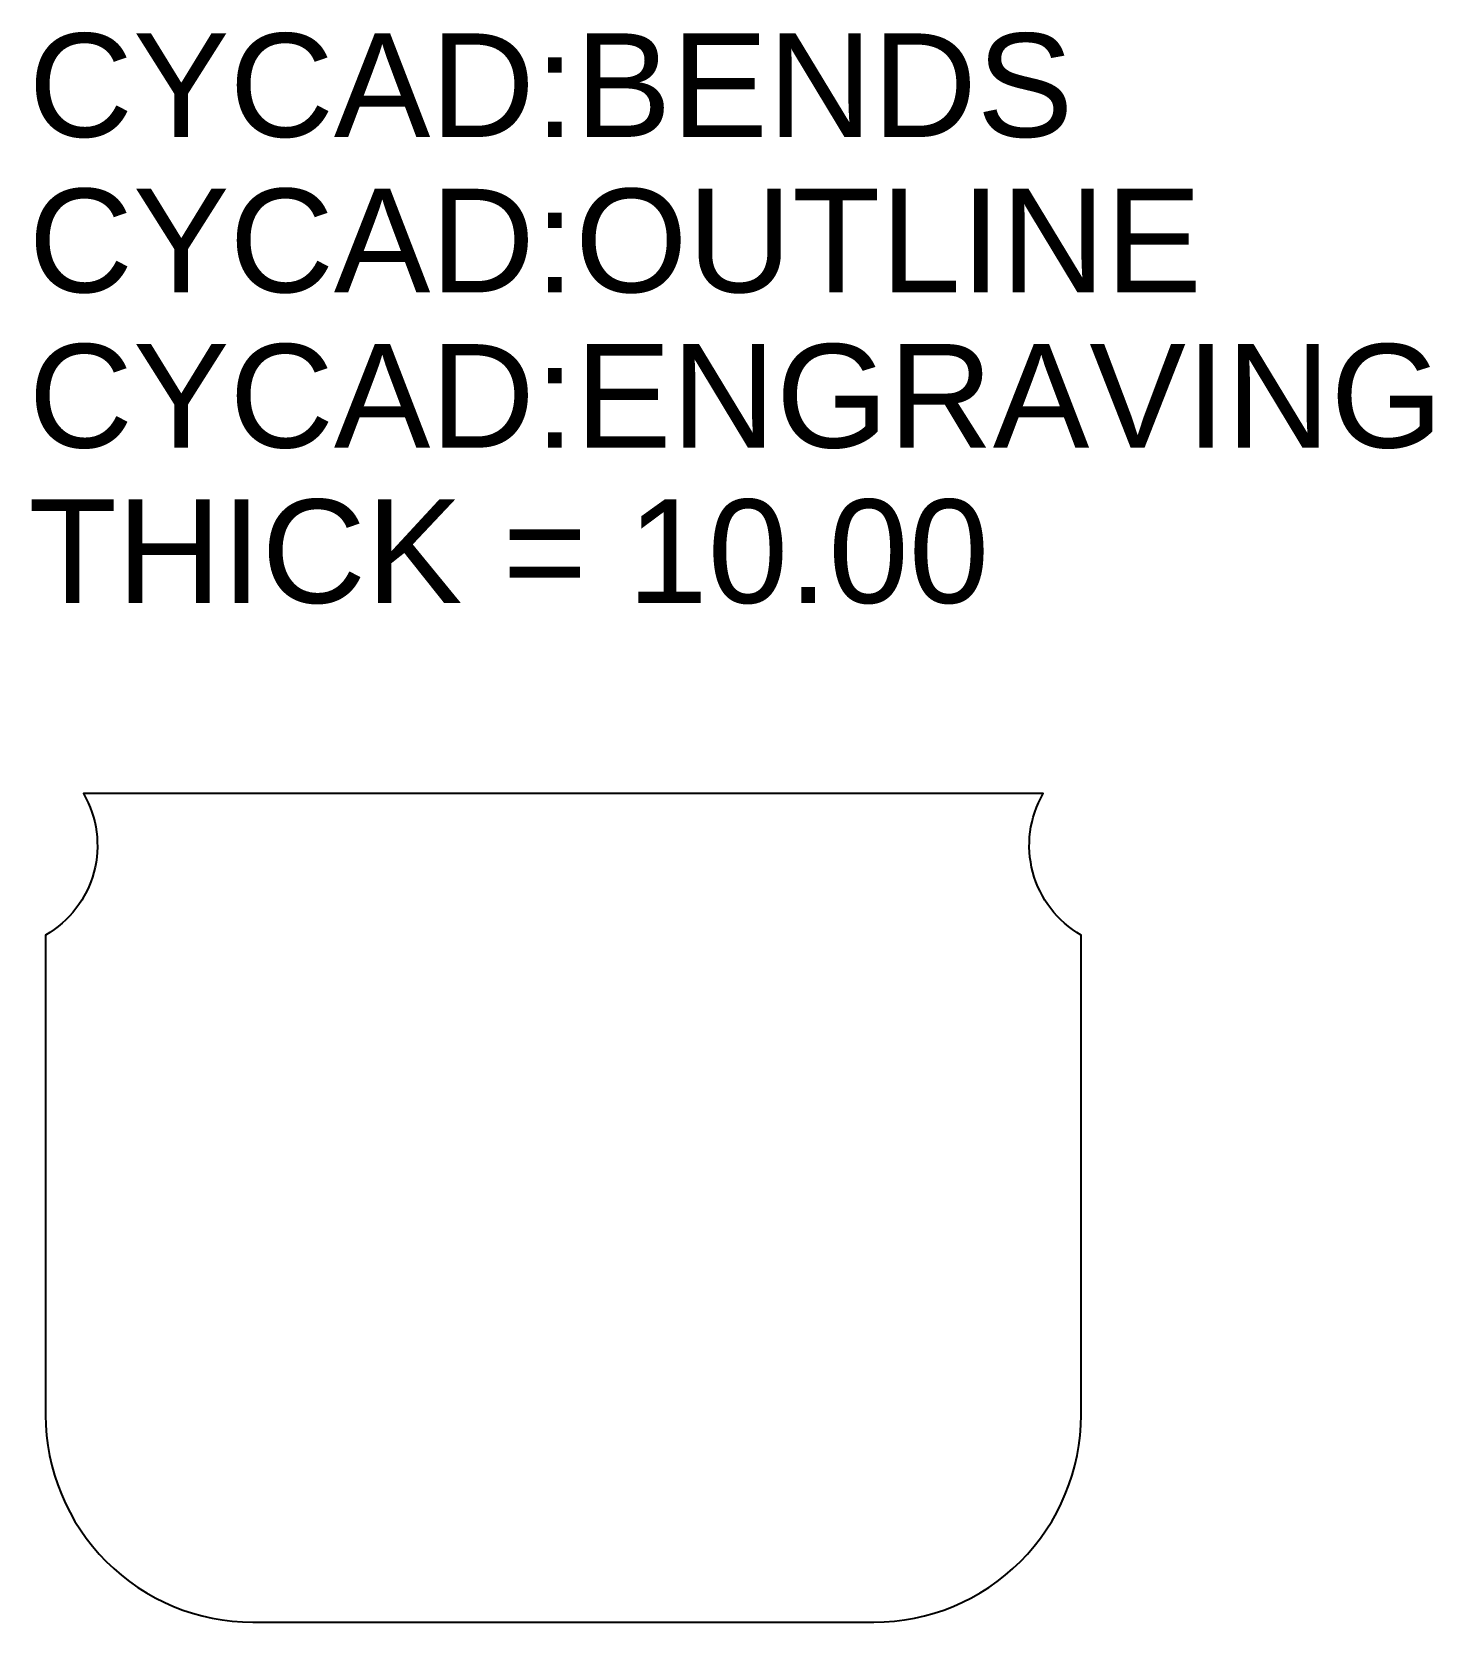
# Model space of a CAD drawing. Header units: millimetres. Extents: x -0.1 to 13.4, y 2 to 17.4.
import ezdxf
from ezdxf.enums import TextEntityAlignment as Align

# ---------------------------------------------------------------- set-up
doc = ezdxf.new("R2010")
doc.units = ezdxf.units.MM
doc.linetypes.add('DASHED', pattern=[0.75, 0.5, -0.25])
for name, color, linetype in [('BENDS', 2, 'DASHED'), ('DESCRIPTION', 1, 'Continuous'), ('ENGRAVING', 4, 'Continuous'), ('OUTLINE', 3, 'Continuous')]:
    doc.layers.add(name, color=color, linetype=linetype)
doc.styles.get("Standard").update_dxf_attribs({"font": 'arial.ttf'})

msp = doc.modelspace()

# ---------------------------------------------------------------- linework, layer by layer
at = {"layer": 'OUTLINE'}
msp.add_lwpolyline([(0, 8.634), (0, 4, 0.414214), (2, 2), (8, 2, 0.414214), (10, 4), (10, 8.634, -0.414214), (9.634, 10), (0.366, 10, -0.414214), (0, 8.634)], format="xyb", close=True, dxfattribs=at)

# ---------------------------------------------------------------- texts
at = {"layer": 'BENDS'}
msp.add_text('CYCAD:BENDS', height=1, dxfattribs=at).set_placement((-0.165, 16.041), align=Align.BOTTOM_LEFT)
at = {"layer": 'DESCRIPTION'}
msp.add_text('THICK = 10.00', height=1, dxfattribs=at).set_placement((-0.165, 11.541), align=Align.BOTTOM_LEFT)
at = {"layer": 'ENGRAVING'}
msp.add_text('CYCAD:ENGRAVING', height=1, dxfattribs=at).set_placement((-0.165, 13.041), align=Align.BOTTOM_LEFT)
at = {"layer": 'OUTLINE'}
msp.add_text('CYCAD:OUTLINE', height=1, dxfattribs=at).set_placement((-0.165, 14.541), align=Align.BOTTOM_LEFT)

doc.saveas('drawing.dxf')
